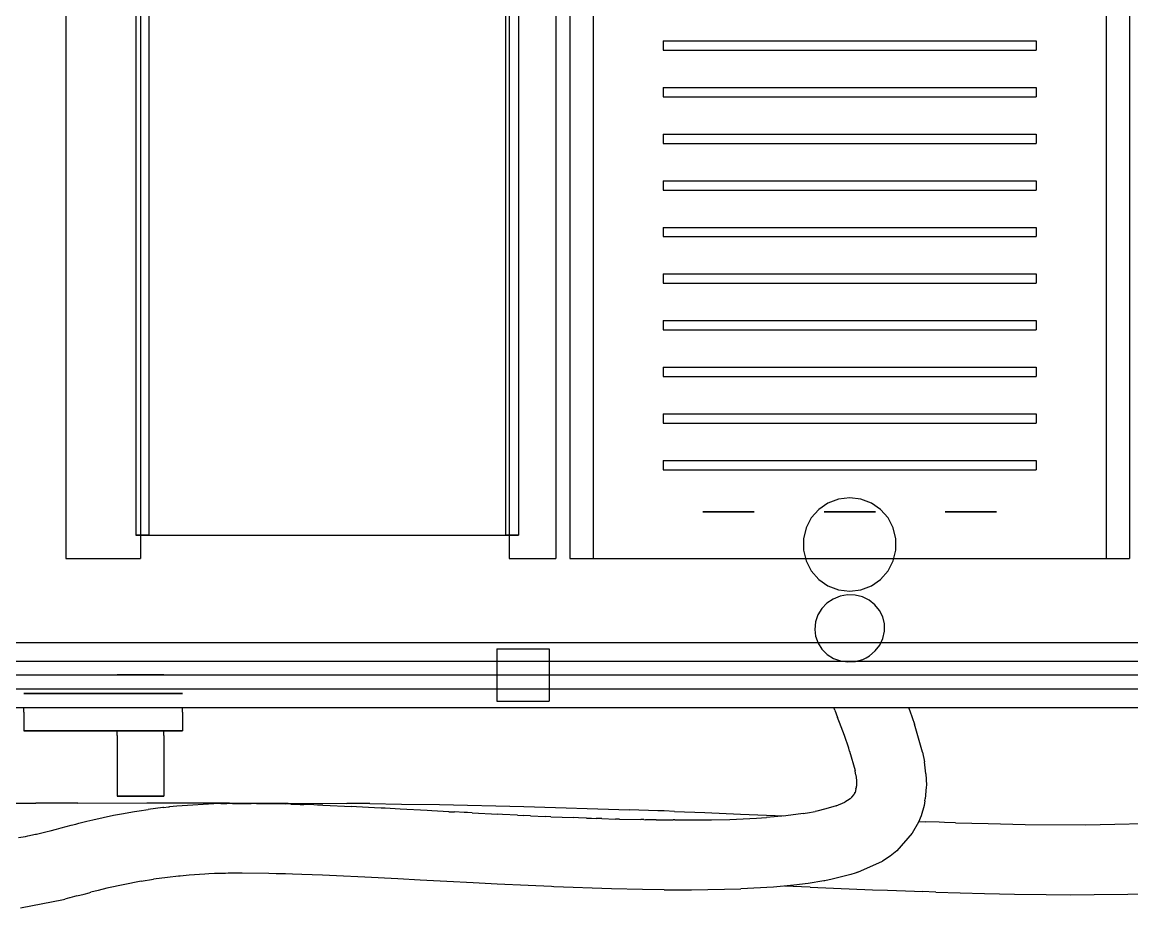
# Model space of a CAD drawing. Header units: millimetres. Extents: x -1175 to 655, y -895 to 720.
# Drawn here: x -206.01 to -179.85, y -448.39 to -427.5 of the extents above; entities that cross this region are included whole.
import ezdxf

# ---------------------------------------------------------------- set-up
doc = ezdxf.new("R2010")
doc.units = ezdxf.units.MM
doc.layers.add('HIDDEN', color=8, linetype='Continuous')
doc.layers.add('VISIBLE', color=7, linetype='Continuous')

msp = doc.modelspace()

# ---------------------------------------------------------------- linework, layer by layer
at = {"layer": 'HIDDEN'}
for points in [[(-204.98, -408.248), (-204.98, -440.148)], [(-204.98, -408.248), (-204.98, -440.148)], [(-203.22, -408.248), (-203.22, -440.148)], [(-203.22, -408.248), (-203.22, -440.148)], [(-194.53, -408.248), (-194.53, -440.148)], [(-194.53, -408.248), (-194.53, -440.148)], [(-193.43, -408.248), (-193.43, -440.148)], [(-193.43, -408.248), (-193.43, -440.148)], [(-193.1, -408.248), (-193.1, -440.148)], [(-193.1, -408.248), (-193.1, -440.148)], [(-192.55, -408.248), (-192.55, -440.148)], [(-192.55, -408.248), (-192.55, -440.148)], [(-180.45, -408.248), (-180.45, -440.148)], [(-180.45, -408.248), (-180.45, -440.148)], [(-179.9, -408.248), (-179.9, -440.148)], [(-179.9, -408.248), (-179.9, -440.148)], [(-203.33, -408.798), (-203.33, -439.598)], [(-203.33, -408.798), (-203.33, -439.598)], [(-203.33, -408.798), (-203.33, -439.598)], [(-203.33, -408.798), (-203.33, -439.598)], [(-203.33, -408.798), (-203.33, -439.598)], [(-203.33, -408.798), (-203.33, -439.598)], [(-203.33, -408.798), (-203.33, -439.598)], [(-203.33, -408.798), (-203.33, -439.598)], [(-203.33, -408.798), (-203.33, -439.598)], [(-203.023, -408.798), (-203.023, -439.598)], [(-203.023, -408.798), (-203.023, -439.598)], [(-203.023, -408.798), (-203.023, -439.598)], [(-203.023, -408.798), (-203.023, -439.598)], [(-203.023, -408.798), (-203.023, -439.598)], [(-203.023, -408.798), (-203.023, -439.598)], [(-203.023, -408.798), (-203.023, -439.598)], [(-203.023, -408.798), (-203.023, -439.598)], [(-203.023, -408.798), (-203.023, -439.598)], [(-194.617, -408.798), (-194.617, -439.598)], [(-194.617, -408.798), (-194.617, -439.598)], [(-194.617, -408.798), (-194.617, -439.598)], [(-194.617, -408.798), (-194.617, -439.598)], [(-194.617, -408.798), (-194.617, -439.598)], [(-194.617, -408.798), (-194.617, -439.598)], [(-194.617, -408.798), (-194.617, -439.598)], [(-194.617, -408.798), (-194.617, -439.598)], [(-194.617, -408.798), (-194.617, -439.598)], [(-194.31, -408.798), (-194.31, -439.598)], [(-194.31, -408.798), (-194.31, -439.598)], [(-194.31, -408.798), (-194.31, -439.598)], [(-194.31, -408.798), (-194.31, -439.598)], [(-194.31, -408.798), (-194.31, -439.598)], [(-194.31, -408.798), (-194.31, -439.598)], [(-194.31, -408.798), (-194.31, -439.598)], [(-194.31, -408.798), (-194.31, -439.598)], [(-194.31, -408.798), (-194.31, -439.598)], [(-190.9, -427.938), (-182.1, -427.938)], [(-190.9, -427.938), (-182.1, -427.938)], [(-190.9, -427.938), (-190.9, -428.158)], [(-190.9, -427.938), (-190.9, -428.158)], [(-182.1, -427.938), (-182.1, -428.158)], [(-182.1, -427.938), (-182.1, -428.158)], [(-190.9, -428.158), (-182.1, -428.158)], [(-190.9, -428.158), (-182.1, -428.158)], [(-190.9, -429.038), (-182.1, -429.038)], [(-190.9, -429.038), (-182.1, -429.038)], [(-190.9, -429.038), (-190.9, -429.258)], [(-190.9, -429.038), (-190.9, -429.258)], [(-190.9, -429.258), (-182.1, -429.258)], [(-190.9, -429.258), (-182.1, -429.258)], [(-182.1, -429.038), (-182.1, -429.258)], [(-182.1, -429.038), (-182.1, -429.258)], [(-190.9, -430.138), (-182.1, -430.138)], [(-190.9, -430.138), (-182.1, -430.138)], [(-190.9, -430.138), (-190.9, -430.358)], [(-190.9, -430.138), (-190.9, -430.358)], [(-182.1, -430.138), (-182.1, -430.358)], [(-182.1, -430.138), (-182.1, -430.358)], [(-190.9, -430.358), (-182.1, -430.358)], [(-190.9, -430.358), (-182.1, -430.358)], [(-190.9, -431.238), (-182.1, -431.238)], [(-190.9, -431.238), (-182.1, -431.238)], [(-190.9, -431.238), (-190.9, -431.458)], [(-190.9, -431.238), (-190.9, -431.458)], [(-182.1, -431.238), (-182.1, -431.458)], [(-182.1, -431.238), (-182.1, -431.458)], [(-190.9, -431.458), (-182.1, -431.458)], [(-190.9, -431.458), (-182.1, -431.458)], [(-190.9, -432.338), (-182.1, -432.338)], [(-190.9, -432.338), (-182.1, -432.338)], [(-190.9, -432.338), (-190.9, -432.558)], [(-190.9, -432.338), (-190.9, -432.558)], [(-182.1, -432.338), (-182.1, -432.558)], [(-182.1, -432.338), (-182.1, -432.558)], [(-190.9, -432.558), (-182.1, -432.558)], [(-190.9, -432.558), (-182.1, -432.558)], [(-190.9, -433.438), (-182.1, -433.438)], [(-190.9, -433.438), (-182.1, -433.438)], [(-190.9, -433.438), (-190.9, -433.658)], [(-190.9, -433.438), (-190.9, -433.658)], [(-182.1, -433.438), (-182.1, -433.658)], [(-182.1, -433.438), (-182.1, -433.658)], [(-190.9, -433.658), (-182.1, -433.658)], [(-190.9, -433.658), (-182.1, -433.658)], [(-190.9, -434.538), (-182.1, -434.538)], [(-190.9, -434.538), (-182.1, -434.538)], [(-190.9, -434.538), (-190.9, -434.758)], [(-190.9, -434.538), (-190.9, -434.758)], [(-190.9, -434.758), (-182.1, -434.758)], [(-190.9, -434.758), (-182.1, -434.758)], [(-182.1, -434.538), (-182.1, -434.758)], [(-182.1, -434.538), (-182.1, -434.758)], [(-190.9, -435.638), (-182.1, -435.638)], [(-190.9, -435.638), (-182.1, -435.638)], [(-190.9, -435.638), (-190.9, -435.858)], [(-190.9, -435.638), (-190.9, -435.858)], [(-182.1, -435.638), (-182.1, -435.858)], [(-182.1, -435.638), (-182.1, -435.858)], [(-190.9, -435.858), (-182.1, -435.858)], [(-190.9, -435.858), (-182.1, -435.858)], [(-190.9, -436.738), (-182.1, -436.738)], [(-190.9, -436.738), (-182.1, -436.738)], [(-190.9, -436.738), (-190.9, -436.958)], [(-190.9, -436.738), (-190.9, -436.958)], [(-182.1, -436.738), (-182.1, -436.958)], [(-182.1, -436.738), (-182.1, -436.958)], [(-190.9, -436.958), (-182.1, -436.958)], [(-190.9, -436.958), (-182.1, -436.958)], [(-190.9, -437.838), (-182.1, -437.838)], [(-190.9, -437.838), (-182.1, -437.838)], [(-190.9, -437.838), (-190.9, -438.058)], [(-190.9, -437.838), (-190.9, -438.058)], [(-182.1, -437.838), (-182.1, -438.058)], [(-182.1, -437.838), (-182.1, -438.058)], [(-190.9, -438.058), (-182.1, -438.058)], [(-190.9, -438.058), (-182.1, -438.058)], [(-187.011, -438.844), (-187.229, -438.995)], [(-187.011, -438.844), (-187.229, -438.995)], [(-186.763, -438.75), (-187.011, -438.844)], [(-186.763, -438.75), (-187.011, -438.844)], [(-186.5, -438.718), (-186.763, -438.75)], [(-186.5, -438.718), (-186.763, -438.75)], [(-186.237, -438.75), (-186.5, -438.718)], [(-186.237, -438.75), (-186.5, -438.718)], [(-185.989, -438.844), (-186.237, -438.75)], [(-185.989, -438.844), (-186.237, -438.75)], [(-185.771, -438.995), (-185.989, -438.844)], [(-185.771, -438.995), (-185.989, -438.844)], [(-189.965, -439.048), (-189.961, -439.048)], [(-189.961, -439.048), (-189.965, -439.048)], [(-189.965, -439.048), (-189.961, -439.048)], [(-189.961, -439.048), (-189.965, -439.048)], [(-189.965, -439.048), (-189.961, -439.048)], [(-189.961, -439.048), (-189.965, -439.048)], [(-189.965, -439.048), (-189.961, -439.048)], [(-189.961, -439.048), (-189.965, -439.048)], [(-189.965, -439.048), (-189.961, -439.048)], [(-189.961, -439.048), (-189.965, -439.048)], [(-189.961, -439.048), (-189.926, -439.048)], [(-189.926, -439.048), (-189.961, -439.048)], [(-189.961, -439.048), (-189.926, -439.048)], [(-189.926, -439.048), (-189.961, -439.048)], [(-189.961, -439.048), (-189.926, -439.048)], [(-189.926, -439.048), (-189.961, -439.048)], [(-189.961, -439.048), (-189.926, -439.048)], [(-189.926, -439.048), (-189.961, -439.048)], [(-189.961, -439.048), (-189.926, -439.048)], [(-189.926, -439.048), (-189.961, -439.048)], [(-189.926, -439.048), (-189.858, -439.048)], [(-189.858, -439.048), (-189.926, -439.048)], [(-189.926, -439.048), (-189.858, -439.048)], [(-189.858, -439.048), (-189.926, -439.048)], [(-189.926, -439.048), (-189.858, -439.048)], [(-189.858, -439.048), (-189.926, -439.048)], [(-189.926, -439.048), (-189.858, -439.048)], [(-189.858, -439.048), (-189.926, -439.048)], [(-189.926, -439.048), (-189.858, -439.048)], [(-189.858, -439.048), (-189.926, -439.048)], [(-189.858, -439.048), (-189.761, -439.048)], [(-189.761, -439.048), (-189.858, -439.048)], [(-189.858, -439.048), (-189.761, -439.048)], [(-189.761, -439.048), (-189.858, -439.048)], [(-189.858, -439.048), (-189.761, -439.048)], [(-189.761, -439.048), (-189.858, -439.048)], [(-189.858, -439.048), (-189.761, -439.048)], [(-189.761, -439.048), (-189.858, -439.048)], [(-189.858, -439.048), (-189.761, -439.048)], [(-189.761, -439.048), (-189.858, -439.048)], [(-189.761, -439.048), (-189.641, -439.048)], [(-189.641, -439.048), (-189.761, -439.048)], [(-189.761, -439.048), (-189.641, -439.048)], [(-189.641, -439.048), (-189.761, -439.048)], [(-189.761, -439.048), (-189.641, -439.048)], [(-189.641, -439.048), (-189.761, -439.048)], [(-189.761, -439.048), (-189.641, -439.048)], [(-189.641, -439.048), (-189.761, -439.048)], [(-189.761, -439.048), (-189.641, -439.048)], [(-189.641, -439.048), (-189.761, -439.048)], [(-189.641, -439.048), (-189.505, -439.048)], [(-189.505, -439.048), (-189.641, -439.048)], [(-189.641, -439.048), (-189.505, -439.048)], [(-189.505, -439.048), (-189.641, -439.048)], [(-189.641, -439.048), (-189.505, -439.048)], [(-189.505, -439.048), (-189.641, -439.048)], [(-189.641, -439.048), (-189.505, -439.048)], [(-189.505, -439.048), (-189.641, -439.048)], [(-189.641, -439.048), (-189.505, -439.048)], [(-189.505, -439.048), (-189.641, -439.048)], [(-189.505, -439.048), (-189.36, -439.048)], [(-189.36, -439.048), (-189.505, -439.048)], [(-189.505, -439.048), (-189.36, -439.048)], [(-189.36, -439.048), (-189.505, -439.048)], [(-189.505, -439.048), (-189.36, -439.048)], [(-189.36, -439.048), (-189.505, -439.048)], [(-189.505, -439.048), (-189.36, -439.048)], [(-189.36, -439.048), (-189.505, -439.048)], [(-189.505, -439.048), (-189.36, -439.048)], [(-189.36, -439.048), (-189.505, -439.048)], [(-189.215, -439.048), (-189.36, -439.048)], [(-189.36, -439.048), (-189.215, -439.048)], [(-189.215, -439.048), (-189.36, -439.048)], [(-189.36, -439.048), (-189.215, -439.048)], [(-189.215, -439.048), (-189.36, -439.048)], [(-189.36, -439.048), (-189.215, -439.048)], [(-189.215, -439.048), (-189.36, -439.048)], [(-189.36, -439.048), (-189.215, -439.048)], [(-189.215, -439.048), (-189.36, -439.048)], [(-189.36, -439.048), (-189.215, -439.048)], [(-189.079, -439.048), (-189.215, -439.048)], [(-189.215, -439.048), (-189.079, -439.048)], [(-189.079, -439.048), (-189.215, -439.048)], [(-189.215, -439.048), (-189.079, -439.048)], [(-189.079, -439.048), (-189.215, -439.048)], [(-189.215, -439.048), (-189.079, -439.048)], [(-189.079, -439.048), (-189.215, -439.048)], [(-189.215, -439.048), (-189.079, -439.048)], [(-189.079, -439.048), (-189.215, -439.048)], [(-189.215, -439.048), (-189.079, -439.048)], [(-188.959, -439.048), (-189.079, -439.048)], [(-189.079, -439.048), (-188.959, -439.048)], [(-188.959, -439.048), (-189.079, -439.048)], [(-189.079, -439.048), (-188.959, -439.048)], [(-188.959, -439.048), (-189.079, -439.048)], [(-189.079, -439.048), (-188.959, -439.048)], [(-188.959, -439.048), (-189.079, -439.048)], [(-189.079, -439.048), (-188.959, -439.048)], [(-188.959, -439.048), (-189.079, -439.048)], [(-189.079, -439.048), (-188.959, -439.048)], [(-188.862, -439.048), (-188.959, -439.048)], [(-188.959, -439.048), (-188.862, -439.048)], [(-188.862, -439.048), (-188.959, -439.048)], [(-188.959, -439.048), (-188.862, -439.048)], [(-188.862, -439.048), (-188.959, -439.048)], [(-188.959, -439.048), (-188.862, -439.048)], [(-188.862, -439.048), (-188.959, -439.048)], [(-188.959, -439.048), (-188.862, -439.048)], [(-188.862, -439.048), (-188.959, -439.048)], [(-188.959, -439.048), (-188.862, -439.048)], [(-188.794, -439.048), (-188.862, -439.048)], [(-188.862, -439.048), (-188.794, -439.048)], [(-188.794, -439.048), (-188.862, -439.048)], [(-188.862, -439.048), (-188.794, -439.048)], [(-188.794, -439.048), (-188.862, -439.048)], [(-188.862, -439.048), (-188.794, -439.048)], [(-188.794, -439.048), (-188.862, -439.048)], [(-188.862, -439.048), (-188.794, -439.048)], [(-188.794, -439.048), (-188.862, -439.048)], [(-188.862, -439.048), (-188.794, -439.048)], [(-188.759, -439.048), (-188.794, -439.048)], [(-188.794, -439.048), (-188.759, -439.048)], [(-188.759, -439.048), (-188.794, -439.048)], [(-188.794, -439.048), (-188.759, -439.048)], [(-188.759, -439.048), (-188.794, -439.048)], [(-188.794, -439.048), (-188.759, -439.048)], [(-188.759, -439.048), (-188.794, -439.048)], [(-188.794, -439.048), (-188.759, -439.048)], [(-188.759, -439.048), (-188.794, -439.048)], [(-188.794, -439.048), (-188.759, -439.048)], [(-188.755, -439.048), (-188.759, -439.048)], [(-188.759, -439.048), (-188.755, -439.048)], [(-188.755, -439.048), (-188.759, -439.048)], [(-188.759, -439.048), (-188.755, -439.048)], [(-188.755, -439.048), (-188.759, -439.048)], [(-188.759, -439.048), (-188.755, -439.048)], [(-188.755, -439.048), (-188.759, -439.048)], [(-188.759, -439.048), (-188.755, -439.048)], [(-188.755, -439.048), (-188.759, -439.048)], [(-188.759, -439.048), (-188.755, -439.048)], [(-187.405, -439.194), (-187.529, -439.428)], [(-187.405, -439.194), (-187.529, -439.428)], [(-187.229, -438.995), (-187.405, -439.194)], [(-187.229, -438.995), (-187.405, -439.194)], [(-187.105, -439.048), (-187.101, -439.048)], [(-187.101, -439.048), (-187.105, -439.048)], [(-187.105, -439.048), (-187.101, -439.048)], [(-187.101, -439.048), (-187.105, -439.048)], [(-187.105, -439.048), (-187.101, -439.048)], [(-187.101, -439.048), (-187.105, -439.048)], [(-187.105, -439.048), (-187.101, -439.048)], [(-187.101, -439.048), (-187.105, -439.048)], [(-187.105, -439.048), (-187.101, -439.048)], [(-187.101, -439.048), (-187.105, -439.048)], [(-187.101, -439.048), (-187.066, -439.048)], [(-187.066, -439.048), (-187.101, -439.048)], [(-187.101, -439.048), (-187.066, -439.048)], [(-187.066, -439.048), (-187.101, -439.048)], [(-187.101, -439.048), (-187.066, -439.048)], [(-187.066, -439.048), (-187.101, -439.048)], [(-187.101, -439.048), (-187.066, -439.048)], [(-187.066, -439.048), (-187.101, -439.048)], [(-187.101, -439.048), (-187.066, -439.048)], [(-187.066, -439.048), (-187.101, -439.048)], [(-187.066, -439.048), (-186.998, -439.048)], [(-186.998, -439.048), (-187.066, -439.048)], [(-187.066, -439.048), (-186.998, -439.048)], [(-186.998, -439.048), (-187.066, -439.048)], [(-187.066, -439.048), (-186.998, -439.048)], [(-186.998, -439.048), (-187.066, -439.048)], [(-187.066, -439.048), (-186.998, -439.048)], [(-186.998, -439.048), (-187.066, -439.048)], [(-187.066, -439.048), (-186.998, -439.048)], [(-186.998, -439.048), (-187.066, -439.048)], [(-186.998, -439.048), (-186.901, -439.048)], [(-186.901, -439.048), (-186.998, -439.048)], [(-186.998, -439.048), (-186.901, -439.048)], [(-186.901, -439.048), (-186.998, -439.048)], [(-186.998, -439.048), (-186.901, -439.048)], [(-186.901, -439.048), (-186.998, -439.048)], [(-186.998, -439.048), (-186.901, -439.048)], [(-186.901, -439.048), (-186.998, -439.048)], [(-186.998, -439.048), (-186.901, -439.048)], [(-186.901, -439.048), (-186.998, -439.048)], [(-186.901, -439.048), (-186.781, -439.048)], [(-186.781, -439.048), (-186.901, -439.048)], [(-186.901, -439.048), (-186.781, -439.048)], [(-186.781, -439.048), (-186.901, -439.048)], [(-186.901, -439.048), (-186.781, -439.048)], [(-186.781, -439.048), (-186.901, -439.048)], [(-186.901, -439.048), (-186.781, -439.048)], [(-186.781, -439.048), (-186.901, -439.048)], [(-186.901, -439.048), (-186.781, -439.048)], [(-186.781, -439.048), (-186.901, -439.048)], [(-186.781, -439.048), (-186.645, -439.048)], [(-186.645, -439.048), (-186.781, -439.048)], [(-186.781, -439.048), (-186.645, -439.048)], [(-186.645, -439.048), (-186.781, -439.048)], [(-186.781, -439.048), (-186.645, -439.048)], [(-186.645, -439.048), (-186.781, -439.048)], [(-186.781, -439.048), (-186.645, -439.048)], [(-186.645, -439.048), (-186.781, -439.048)], [(-186.781, -439.048), (-186.645, -439.048)], [(-186.645, -439.048), (-186.781, -439.048)], [(-186.645, -439.048), (-186.5, -439.048)], [(-186.5, -439.048), (-186.645, -439.048)], [(-186.645, -439.048), (-186.5, -439.048)], [(-186.5, -439.048), (-186.645, -439.048)], [(-186.645, -439.048), (-186.5, -439.048)], [(-186.5, -439.048), (-186.645, -439.048)], [(-186.645, -439.048), (-186.5, -439.048)], [(-186.5, -439.048), (-186.645, -439.048)], [(-186.645, -439.048), (-186.5, -439.048)], [(-186.5, -439.048), (-186.645, -439.048)], [(-186.355, -439.048), (-186.5, -439.048)], [(-186.5, -439.048), (-186.355, -439.048)], [(-186.355, -439.048), (-186.5, -439.048)], [(-186.5, -439.048), (-186.355, -439.048)], [(-186.355, -439.048), (-186.5, -439.048)], [(-186.5, -439.048), (-186.355, -439.048)], [(-186.355, -439.048), (-186.5, -439.048)], [(-186.5, -439.048), (-186.355, -439.048)], [(-186.355, -439.048), (-186.5, -439.048)], [(-186.5, -439.048), (-186.355, -439.048)], [(-186.219, -439.048), (-186.355, -439.048)], [(-186.355, -439.048), (-186.219, -439.048)], [(-186.219, -439.048), (-186.355, -439.048)], [(-186.355, -439.048), (-186.219, -439.048)], [(-186.219, -439.048), (-186.355, -439.048)], [(-186.355, -439.048), (-186.219, -439.048)], [(-186.219, -439.048), (-186.355, -439.048)], [(-186.355, -439.048), (-186.219, -439.048)], [(-186.219, -439.048), (-186.355, -439.048)], [(-186.355, -439.048), (-186.219, -439.048)], [(-186.099, -439.048), (-186.219, -439.048)], [(-186.219, -439.048), (-186.099, -439.048)], [(-186.099, -439.048), (-186.219, -439.048)], [(-186.219, -439.048), (-186.099, -439.048)], [(-186.099, -439.048), (-186.219, -439.048)], [(-186.219, -439.048), (-186.099, -439.048)], [(-186.099, -439.048), (-186.219, -439.048)], [(-186.219, -439.048), (-186.099, -439.048)], [(-186.099, -439.048), (-186.219, -439.048)], [(-186.219, -439.048), (-186.099, -439.048)], [(-186.002, -439.048), (-186.099, -439.048)], [(-186.099, -439.048), (-186.002, -439.048)], [(-186.002, -439.048), (-186.099, -439.048)], [(-186.099, -439.048), (-186.002, -439.048)], [(-186.002, -439.048), (-186.099, -439.048)], [(-186.099, -439.048), (-186.002, -439.048)], [(-186.002, -439.048), (-186.099, -439.048)], [(-186.099, -439.048), (-186.002, -439.048)], [(-186.002, -439.048), (-186.099, -439.048)], [(-186.099, -439.048), (-186.002, -439.048)], [(-185.934, -439.048), (-186.002, -439.048)], [(-186.002, -439.048), (-185.934, -439.048)], [(-185.934, -439.048), (-186.002, -439.048)], [(-186.002, -439.048), (-185.934, -439.048)], [(-185.934, -439.048), (-186.002, -439.048)], [(-186.002, -439.048), (-185.934, -439.048)], [(-185.934, -439.048), (-186.002, -439.048)], [(-186.002, -439.048), (-185.934, -439.048)], [(-185.934, -439.048), (-186.002, -439.048)], [(-186.002, -439.048), (-185.934, -439.048)], [(-185.899, -439.048), (-185.934, -439.048)], [(-185.934, -439.048), (-185.899, -439.048)], [(-185.899, -439.048), (-185.934, -439.048)], [(-185.934, -439.048), (-185.899, -439.048)], [(-185.899, -439.048), (-185.934, -439.048)], [(-185.934, -439.048), (-185.899, -439.048)], [(-185.899, -439.048), (-185.934, -439.048)], [(-185.934, -439.048), (-185.899, -439.048)], [(-185.899, -439.048), (-185.934, -439.048)], [(-185.934, -439.048), (-185.899, -439.048)], [(-185.895, -439.048), (-185.899, -439.048)], [(-185.899, -439.048), (-185.895, -439.048)], [(-185.895, -439.048), (-185.899, -439.048)], [(-185.899, -439.048), (-185.895, -439.048)], [(-185.895, -439.048), (-185.899, -439.048)], [(-185.899, -439.048), (-185.895, -439.048)], [(-185.895, -439.048), (-185.899, -439.048)], [(-185.899, -439.048), (-185.895, -439.048)], [(-185.895, -439.048), (-185.899, -439.048)], [(-185.899, -439.048), (-185.895, -439.048)], [(-185.595, -439.194), (-185.771, -438.995)], [(-185.595, -439.194), (-185.771, -438.995)], [(-185.471, -439.428), (-185.595, -439.194)], [(-185.471, -439.428), (-185.595, -439.194)], [(-184.245, -439.048), (-184.241, -439.048)], [(-184.241, -439.048), (-184.245, -439.048)], [(-184.245, -439.048), (-184.241, -439.048)], [(-184.241, -439.048), (-184.245, -439.048)], [(-184.245, -439.048), (-184.241, -439.048)], [(-184.241, -439.048), (-184.245, -439.048)], [(-184.245, -439.048), (-184.241, -439.048)], [(-184.241, -439.048), (-184.245, -439.048)], [(-184.245, -439.048), (-184.241, -439.048)], [(-184.241, -439.048), (-184.245, -439.048)], [(-184.241, -439.048), (-184.206, -439.048)], [(-184.206, -439.048), (-184.241, -439.048)], [(-184.241, -439.048), (-184.206, -439.048)], [(-184.206, -439.048), (-184.241, -439.048)], [(-184.241, -439.048), (-184.206, -439.048)], [(-184.206, -439.048), (-184.241, -439.048)], [(-184.241, -439.048), (-184.206, -439.048)], [(-184.206, -439.048), (-184.241, -439.048)], [(-184.241, -439.048), (-184.206, -439.048)], [(-184.206, -439.048), (-184.241, -439.048)], [(-184.206, -439.048), (-184.138, -439.048)], [(-184.138, -439.048), (-184.206, -439.048)], [(-184.206, -439.048), (-184.138, -439.048)], [(-184.138, -439.048), (-184.206, -439.048)], [(-184.206, -439.048), (-184.138, -439.048)], [(-184.138, -439.048), (-184.206, -439.048)], [(-184.206, -439.048), (-184.138, -439.048)], [(-184.138, -439.048), (-184.206, -439.048)], [(-184.206, -439.048), (-184.138, -439.048)], [(-184.138, -439.048), (-184.206, -439.048)], [(-184.138, -439.048), (-184.041, -439.048)], [(-184.041, -439.048), (-184.138, -439.048)], [(-184.138, -439.048), (-184.041, -439.048)], [(-184.041, -439.048), (-184.138, -439.048)], [(-184.138, -439.048), (-184.041, -439.048)], [(-184.041, -439.048), (-184.138, -439.048)], [(-184.138, -439.048), (-184.041, -439.048)], [(-184.041, -439.048), (-184.138, -439.048)], [(-184.138, -439.048), (-184.041, -439.048)], [(-184.041, -439.048), (-184.138, -439.048)], [(-184.041, -439.048), (-183.921, -439.048)], [(-183.921, -439.048), (-184.041, -439.048)], [(-184.041, -439.048), (-183.921, -439.048)], [(-183.921, -439.048), (-184.041, -439.048)], [(-184.041, -439.048), (-183.921, -439.048)], [(-183.921, -439.048), (-184.041, -439.048)], [(-184.041, -439.048), (-183.921, -439.048)], [(-183.921, -439.048), (-184.041, -439.048)], [(-184.041, -439.048), (-183.921, -439.048)], [(-183.921, -439.048), (-184.041, -439.048)], [(-183.921, -439.048), (-183.785, -439.048)], [(-183.785, -439.048), (-183.921, -439.048)], [(-183.921, -439.048), (-183.785, -439.048)], [(-183.785, -439.048), (-183.921, -439.048)], [(-183.921, -439.048), (-183.785, -439.048)], [(-183.785, -439.048), (-183.921, -439.048)], [(-183.921, -439.048), (-183.785, -439.048)], [(-183.785, -439.048), (-183.921, -439.048)], [(-183.921, -439.048), (-183.785, -439.048)], [(-183.785, -439.048), (-183.921, -439.048)], [(-183.785, -439.048), (-183.64, -439.048)], [(-183.64, -439.048), (-183.785, -439.048)], [(-183.785, -439.048), (-183.64, -439.048)], [(-183.64, -439.048), (-183.785, -439.048)], [(-183.785, -439.048), (-183.64, -439.048)], [(-183.64, -439.048), (-183.785, -439.048)], [(-183.785, -439.048), (-183.64, -439.048)], [(-183.64, -439.048), (-183.785, -439.048)], [(-183.785, -439.048), (-183.64, -439.048)], [(-183.64, -439.048), (-183.785, -439.048)], [(-183.495, -439.048), (-183.64, -439.048)], [(-183.64, -439.048), (-183.495, -439.048)], [(-183.495, -439.048), (-183.64, -439.048)], [(-183.64, -439.048), (-183.495, -439.048)], [(-183.495, -439.048), (-183.64, -439.048)], [(-183.64, -439.048), (-183.495, -439.048)], [(-183.495, -439.048), (-183.64, -439.048)], [(-183.64, -439.048), (-183.495, -439.048)], [(-183.495, -439.048), (-183.64, -439.048)], [(-183.64, -439.048), (-183.495, -439.048)], [(-183.359, -439.048), (-183.495, -439.048)], [(-183.495, -439.048), (-183.359, -439.048)], [(-183.359, -439.048), (-183.495, -439.048)], [(-183.495, -439.048), (-183.359, -439.048)], [(-183.359, -439.048), (-183.495, -439.048)], [(-183.495, -439.048), (-183.359, -439.048)], [(-183.359, -439.048), (-183.495, -439.048)], [(-183.495, -439.048), (-183.359, -439.048)], [(-183.359, -439.048), (-183.495, -439.048)], [(-183.495, -439.048), (-183.359, -439.048)], [(-183.239, -439.048), (-183.359, -439.048)], [(-183.359, -439.048), (-183.239, -439.048)], [(-183.239, -439.048), (-183.359, -439.048)], [(-183.359, -439.048), (-183.239, -439.048)], [(-183.239, -439.048), (-183.359, -439.048)], [(-183.359, -439.048), (-183.239, -439.048)], [(-183.239, -439.048), (-183.359, -439.048)], [(-183.359, -439.048), (-183.239, -439.048)], [(-183.239, -439.048), (-183.359, -439.048)], [(-183.359, -439.048), (-183.239, -439.048)], [(-183.142, -439.048), (-183.239, -439.048)], [(-183.239, -439.048), (-183.142, -439.048)], [(-183.142, -439.048), (-183.239, -439.048)], [(-183.239, -439.048), (-183.142, -439.048)], [(-183.142, -439.048), (-183.239, -439.048)], [(-183.239, -439.048), (-183.142, -439.048)], [(-183.142, -439.048), (-183.239, -439.048)], [(-183.239, -439.048), (-183.142, -439.048)], [(-183.142, -439.048), (-183.239, -439.048)], [(-183.239, -439.048), (-183.142, -439.048)], [(-183.074, -439.048), (-183.142, -439.048)], [(-183.142, -439.048), (-183.074, -439.048)], [(-183.074, -439.048), (-183.142, -439.048)], [(-183.142, -439.048), (-183.074, -439.048)], [(-183.074, -439.048), (-183.142, -439.048)], [(-183.142, -439.048), (-183.074, -439.048)], [(-183.074, -439.048), (-183.142, -439.048)], [(-183.142, -439.048), (-183.074, -439.048)], [(-183.074, -439.048), (-183.142, -439.048)], [(-183.142, -439.048), (-183.074, -439.048)], [(-183.039, -439.048), (-183.074, -439.048)], [(-183.074, -439.048), (-183.039, -439.048)], [(-183.039, -439.048), (-183.074, -439.048)], [(-183.074, -439.048), (-183.039, -439.048)], [(-183.039, -439.048), (-183.074, -439.048)], [(-183.074, -439.048), (-183.039, -439.048)], [(-183.039, -439.048), (-183.074, -439.048)], [(-183.074, -439.048), (-183.039, -439.048)], [(-183.039, -439.048), (-183.074, -439.048)], [(-183.074, -439.048), (-183.039, -439.048)], [(-183.035, -439.048), (-183.039, -439.048)], [(-183.039, -439.048), (-183.035, -439.048)], [(-183.035, -439.048), (-183.039, -439.048)], [(-183.039, -439.048), (-183.035, -439.048)], [(-183.035, -439.048), (-183.039, -439.048)], [(-183.039, -439.048), (-183.035, -439.048)], [(-183.035, -439.048), (-183.039, -439.048)], [(-183.039, -439.048), (-183.035, -439.048)], [(-183.035, -439.048), (-183.039, -439.048)], [(-183.039, -439.048), (-183.035, -439.048)], [(-187.529, -439.428), (-187.592, -439.686)], [(-187.529, -439.428), (-187.592, -439.686)], [(-185.408, -439.686), (-185.471, -439.428)], [(-185.408, -439.686), (-185.471, -439.428)], [(-203.33, -439.598), (-194.617, -439.598)], [(-203.33, -439.598), (-203.023, -439.598)], [(-203.33, -439.598), (-194.617, -439.598)], [(-203.023, -439.598), (-203.33, -439.598)], [(-203.33, -439.598), (-194.617, -439.598)], [(-203.33, -439.598), (-203.023, -439.598)], [(-203.33, -439.598), (-194.617, -439.598)], [(-203.023, -439.598), (-203.33, -439.598)], [(-203.33, -439.598), (-194.617, -439.598)], [(-203.33, -439.598), (-203.023, -439.598)], [(-203.33, -439.598), (-194.617, -439.598)], [(-203.023, -439.598), (-203.33, -439.598)], [(-203.33, -439.598), (-194.617, -439.598)], [(-203.33, -439.598), (-203.023, -439.598)], [(-203.33, -439.598), (-194.617, -439.598)], [(-203.023, -439.598), (-203.33, -439.598)], [(-203.33, -439.598), (-194.617, -439.598)], [(-203.33, -439.598), (-203.023, -439.598)], [(-203.023, -439.598), (-194.31, -439.598)], [(-203.023, -439.598), (-194.31, -439.598)], [(-203.023, -439.598), (-194.31, -439.598)], [(-203.023, -439.598), (-194.31, -439.598)], [(-203.023, -439.598), (-194.31, -439.598)], [(-203.023, -439.598), (-194.31, -439.598)], [(-203.023, -439.598), (-194.31, -439.598)], [(-203.023, -439.598), (-194.31, -439.598)], [(-203.023, -439.598), (-194.31, -439.598)], [(-194.617, -439.598), (-194.31, -439.598)], [(-194.31, -439.598), (-194.617, -439.598)], [(-194.617, -439.598), (-194.31, -439.598)], [(-194.31, -439.598), (-194.617, -439.598)], [(-194.617, -439.598), (-194.31, -439.598)], [(-194.31, -439.598), (-194.617, -439.598)], [(-194.617, -439.598), (-194.31, -439.598)], [(-194.31, -439.598), (-194.617, -439.598)], [(-194.617, -439.598), (-194.31, -439.598)], [(-187.592, -439.686), (-187.592, -439.951)], [(-187.592, -439.686), (-187.592, -439.951)], [(-185.408, -439.951), (-185.408, -439.686)], [(-185.408, -439.951), (-185.408, -439.686)], [(-187.592, -439.951), (-187.529, -440.208)], [(-187.592, -439.951), (-187.529, -440.208)], [(-185.471, -440.208), (-185.408, -439.951)], [(-185.471, -440.208), (-185.408, -439.951)], [(-204.98, -440.148), (-203.22, -440.148)], [(-204.98, -440.148), (-203.22, -440.148)], [(-194.53, -440.148), (-193.43, -440.148)], [(-194.53, -440.148), (-193.43, -440.148)], [(-193.1, -440.148), (-179.9, -440.148)], [(-193.1, -440.148), (-179.9, -440.148)], [(-192.55, -440.148), (-180.45, -440.148)], [(-192.55, -440.148), (-180.45, -440.148)], [(-187.529, -440.208), (-187.405, -440.443)], [(-187.529, -440.208), (-187.405, -440.443)], [(-185.595, -440.443), (-185.471, -440.208)], [(-185.595, -440.443), (-185.471, -440.208)], [(-187.405, -440.443), (-187.229, -440.642)], [(-187.405, -440.443), (-187.229, -440.642)], [(-185.771, -440.642), (-185.595, -440.443)], [(-185.771, -440.642), (-185.595, -440.443)], [(-187.229, -440.642), (-187.011, -440.792)], [(-187.229, -440.642), (-187.011, -440.792)], [(-185.989, -440.792), (-185.771, -440.642)], [(-185.989, -440.792), (-185.771, -440.642)], [(-187.011, -440.792), (-186.763, -440.886)], [(-187.011, -440.792), (-186.763, -440.886)], [(-186.725, -441.039), (-186.89, -441.106)], [(-186.763, -440.886), (-186.5, -440.918)], [(-186.763, -440.886), (-186.5, -440.918)], [(-186.55, -441.008), (-186.725, -441.039)], [(-186.372, -441.013), (-186.55, -441.008)], [(-186.5, -440.918), (-186.237, -440.886)], [(-186.5, -440.918), (-186.237, -440.886)], [(-186.2, -441.055), (-186.372, -441.013)], [(-186.237, -440.886), (-185.989, -440.792)], [(-186.237, -440.886), (-185.989, -440.792)], [(-187.036, -441.206), (-187.158, -441.333)], [(-186.89, -441.106), (-187.036, -441.206)], [(-186.043, -441.131), (-186.2, -441.055)], [(-185.906, -441.239), (-186.043, -441.131)], [(-185.797, -441.373), (-185.906, -441.239)], [(-187.249, -441.481), (-187.305, -441.645)], [(-187.158, -441.333), (-187.249, -441.481)], [(-185.721, -441.527), (-185.797, -441.373)], [(-185.682, -441.694), (-185.721, -441.527)], [(-187.305, -441.645), (-187.323, -441.824)], [(-187.323, -441.824), (-187.304, -441.985)], [(-185.676, -441.783), (-185.682, -441.694)], [(-185.681, -441.866), (-185.676, -441.783)], [(-187.304, -441.985), (-187.246, -442.146)], [(-185.792, -442.191), (-185.718, -442.034)], [(-185.718, -442.034), (-185.681, -441.866)], [(-317.4, -442.128), (-97.4, -442.128)], [(-317.4, -442.128), (-97.4, -442.128)], [(-317.4, -442.128), (-97.4, -442.128)], [(-194.816, -442.282), (-193.584, -442.282)], [(-194.816, -442.282), (-193.584, -442.282)], [(-194.816, -442.282), (-194.816, -443.514)], [(-194.816, -442.282), (-194.816, -443.514)], [(-193.584, -442.282), (-193.584, -443.514)], [(-193.584, -442.282), (-193.584, -443.514)], [(-187.246, -442.146), (-187.154, -442.291)], [(-187.154, -442.291), (-187.031, -442.413)], [(-186.031, -442.442), (-185.898, -442.329)], [(-185.898, -442.329), (-185.792, -442.191)], [(-317.4, -442.568), (-97.4, -442.568)], [(-317.4, -442.568), (-97.4, -442.568)], [(-187.031, -442.413), (-186.883, -442.507)], [(-186.883, -442.507), (-186.717, -442.567)], [(-186.717, -442.567), (-186.541, -442.591)], [(-186.541, -442.591), (-186.363, -442.578)], [(-186.363, -442.578), (-186.193, -442.529)], [(-186.193, -442.529), (-186.109, -442.49)], [(-186.109, -442.49), (-186.031, -442.442)], [(-317.4, -442.898), (-97.4, -442.898)], [(-317.4, -442.898), (-97.4, -442.898)], [(-317.4, -442.898), (-97.4, -442.898)], [(-317.4, -442.898), (-97.4, -442.898)], [(-317.4, -442.898), (-97.4, -442.898)], [(-317.4, -442.898), (-97.4, -442.898)], [(-203.77, -442.898), (-203.766, -442.898)], [(-203.766, -442.898), (-203.77, -442.898)], [(-203.766, -442.898), (-203.734, -442.898)], [(-203.734, -442.898), (-203.766, -442.898)], [(-203.734, -442.898), (-203.673, -442.898)], [(-203.673, -442.898), (-203.734, -442.898)], [(-203.673, -442.898), (-203.585, -442.898)], [(-203.585, -442.898), (-203.673, -442.898)], [(-203.585, -442.898), (-203.476, -442.898)], [(-203.476, -442.898), (-203.585, -442.898)], [(-203.476, -442.898), (-203.352, -442.898)], [(-203.352, -442.898), (-203.476, -442.898)], [(-203.352, -442.898), (-203.22, -442.898)], [(-203.22, -442.898), (-203.352, -442.898)], [(-203.088, -442.898), (-203.22, -442.898)], [(-203.22, -442.898), (-203.088, -442.898)], [(-202.964, -442.898), (-203.088, -442.898)], [(-203.088, -442.898), (-202.964, -442.898)], [(-202.855, -442.898), (-202.964, -442.898)], [(-202.964, -442.898), (-202.855, -442.898)], [(-202.767, -442.898), (-202.855, -442.898)], [(-202.855, -442.898), (-202.767, -442.898)], [(-202.706, -442.898), (-202.767, -442.898)], [(-202.767, -442.898), (-202.706, -442.898)], [(-202.674, -442.898), (-202.706, -442.898)], [(-202.706, -442.898), (-202.674, -442.898)], [(-202.67, -442.898), (-202.674, -442.898)], [(-202.674, -442.898), (-202.67, -442.898)], [(-317.4, -443.228), (-97.4, -443.228)], [(-317.4, -443.228), (-97.4, -443.228)], [(-205.97, -443.338), (-205.956, -443.338)], [(-205.956, -443.338), (-205.97, -443.338)], [(-205.956, -443.338), (-205.848, -443.338)], [(-205.848, -443.338), (-205.956, -443.338)], [(-205.848, -443.338), (-205.639, -443.338)], [(-205.639, -443.338), (-205.848, -443.338)], [(-205.639, -443.338), (-205.34, -443.338)], [(-205.34, -443.338), (-205.639, -443.338)], [(-205.34, -443.338), (-204.969, -443.338)], [(-204.969, -443.338), (-205.34, -443.338)], [(-204.969, -443.338), (-204.548, -443.338)], [(-204.548, -443.338), (-204.969, -443.338)], [(-204.548, -443.338), (-204.1, -443.338)], [(-204.1, -443.338), (-204.548, -443.338)], [(-203.652, -443.338), (-204.1, -443.338)], [(-204.1, -443.338), (-203.652, -443.338)], [(-203.231, -443.338), (-203.652, -443.338)], [(-203.652, -443.338), (-203.231, -443.338)], [(-202.86, -443.338), (-203.231, -443.338)], [(-203.231, -443.338), (-202.86, -443.338)], [(-202.561, -443.338), (-202.86, -443.338)], [(-202.86, -443.338), (-202.561, -443.338)], [(-202.352, -443.338), (-202.561, -443.338)], [(-202.561, -443.338), (-202.352, -443.338)], [(-202.244, -443.338), (-202.352, -443.338)], [(-202.352, -443.338), (-202.244, -443.338)], [(-202.23, -443.338), (-202.244, -443.338)], [(-202.244, -443.338), (-202.23, -443.338)], [(-194.816, -443.514), (-193.584, -443.514)], [(-194.816, -443.514), (-193.584, -443.514)], [(-317.4, -443.668), (-97.4, -443.668)], [(-317.4, -443.668), (-97.4, -443.668)], [(-317.4, -443.668), (-97.4, -443.668)], [(-205.97, -444.218), (-205.956, -444.218)], [(-205.956, -444.218), (-205.848, -444.218)], [(-205.848, -444.218), (-205.639, -444.218)], [(-205.639, -444.218), (-205.34, -444.218)], [(-205.34, -444.218), (-204.969, -444.218)], [(-204.969, -444.218), (-204.548, -444.218)], [(-204.548, -444.218), (-204.1, -444.218)], [(-204.1, -444.218), (-203.652, -444.218)], [(-203.652, -444.218), (-203.231, -444.218)], [(-203.231, -444.218), (-202.86, -444.218)], [(-202.86, -444.218), (-202.561, -444.218)], [(-202.561, -444.218), (-202.352, -444.218)], [(-202.352, -444.218), (-202.244, -444.218)], [(-202.244, -444.218), (-202.23, -444.218)], [(-203.77, -445.758), (-203.766, -445.758)], [(-203.766, -445.758), (-203.734, -445.758)], [(-203.734, -445.758), (-203.673, -445.758)], [(-203.673, -445.758), (-203.585, -445.758)], [(-203.585, -445.758), (-203.476, -445.758)], [(-203.476, -445.758), (-203.352, -445.758)], [(-203.352, -445.758), (-203.22, -445.758)], [(-203.22, -445.758), (-203.088, -445.758)], [(-203.088, -445.758), (-202.964, -445.758)], [(-202.964, -445.758), (-202.855, -445.758)], [(-202.855, -445.758), (-202.767, -445.758)], [(-202.767, -445.758), (-202.706, -445.758)], [(-202.706, -445.758), (-202.674, -445.758)], [(-202.674, -445.758), (-202.67, -445.758)]]:
    msp.add_lwpolyline(points, dxfattribs=at)
at = {"layer": 'VISIBLE'}
for points in [[(-317.4, -442.128), (-97.4, -442.128)], [(-317.4, -443.668), (-97.4, -443.668)], [(-205.97, -443.778), (-205.97, -443.668)], [(-205.97, -443.778), (-205.97, -444.218)], [(-202.23, -443.778), (-202.23, -443.668)], [(-202.23, -443.778), (-202.23, -444.218)], [(-186.851, -443.727), (-186.873, -443.668)], [(-186.851, -443.727), (-186.784, -443.901)], [(-186.74, -444.017), (-186.784, -443.901)], [(-185.112, -443.668), (-185.085, -443.74)], [(-185.085, -443.74), (-184.97, -444.061)], [(-186.622, -444.329), (-186.74, -444.017)], [(-184.781, -444.717), (-184.97, -444.061)], [(-205.956, -444.218), (-205.97, -444.218)], [(-205.848, -444.218), (-205.956, -444.218)], [(-205.639, -444.218), (-205.848, -444.218)], [(-205.34, -444.218), (-205.639, -444.218)], [(-204.969, -444.218), (-205.34, -444.218)], [(-204.548, -444.218), (-204.969, -444.218)], [(-204.1, -444.218), (-204.548, -444.218)], [(-203.652, -444.218), (-204.1, -444.218)], [(-203.77, -444.328), (-203.77, -444.218)], [(-203.77, -444.328), (-203.77, -445.758)], [(-203.231, -444.218), (-203.652, -444.218)], [(-202.86, -444.218), (-203.231, -444.218)], [(-202.561, -444.218), (-202.86, -444.218)], [(-202.67, -444.328), (-202.67, -444.218)], [(-202.67, -444.328), (-202.67, -445.758)], [(-202.352, -444.218), (-202.561, -444.218)], [(-202.244, -444.218), (-202.352, -444.218)], [(-202.23, -444.218), (-202.244, -444.218)], [(-186.517, -444.625), (-186.622, -444.329)], [(-186.504, -444.694), (-186.517, -444.625)], [(-186.504, -444.694), (-186.373, -445.149)], [(-184.781, -444.717), (-184.736, -444.95)], [(-184.701, -445.229), (-184.736, -444.95)], [(-186.36, -445.219), (-186.373, -445.149)], [(-186.355, -445.254), (-186.36, -445.219)], [(-186.355, -445.254), (-186.341, -445.389)], [(-186.341, -445.389), (-186.339, -445.459)], [(-186.339, -445.459), (-186.341, -445.51)], [(-184.701, -445.229), (-184.692, -445.498)], [(-186.451, -445.782), (-186.397, -445.716)], [(-186.383, -445.692), (-186.397, -445.716)], [(-186.383, -445.692), (-186.372, -445.667)], [(-186.354, -445.587), (-186.372, -445.667)], [(-186.354, -445.587), (-186.348, -445.56)], [(-186.343, -445.533), (-186.348, -445.56)], [(-186.341, -445.51), (-186.343, -445.533)], [(-184.693, -445.544), (-184.718, -445.82)], [(-184.692, -445.498), (-184.693, -445.544)], [(-206.268, -445.924), (-205.689, -445.922)], [(-205.186, -445.921), (-205.689, -445.922)], [(-204.699, -445.92), (-205.186, -445.921)], [(-204.699, -445.92), (-203.067, -445.916)], [(-203.766, -445.758), (-203.77, -445.758)], [(-203.734, -445.758), (-203.766, -445.758)], [(-203.673, -445.758), (-203.734, -445.758)], [(-203.585, -445.758), (-203.673, -445.758)], [(-203.476, -445.758), (-203.585, -445.758)], [(-203.352, -445.758), (-203.476, -445.758)], [(-203.22, -445.758), (-203.352, -445.758)], [(-203.088, -445.758), (-203.22, -445.758)], [(-202.964, -445.758), (-203.088, -445.758)], [(-203.067, -445.916), (-201.12, -445.914)], [(-202.855, -445.758), (-202.964, -445.758)], [(-202.767, -445.758), (-202.855, -445.758)], [(-202.706, -445.758), (-202.767, -445.758)], [(-202.674, -445.758), (-202.706, -445.758)], [(-202.67, -445.758), (-202.674, -445.758)], [(-202.561, -446.011), (-202.544, -446.01)], [(-202.544, -446.01), (-202.532, -446.008)], [(-202.445, -446), (-202.532, -446.008)], [(-202.363, -445.992), (-202.445, -446)], [(-201.362, -445.932), (-202.363, -445.992)], [(-201.322, -445.931), (-201.362, -445.932)], [(-201.322, -445.931), (-201.184, -445.928)], [(-201.05, -445.927), (-201.184, -445.928)], [(-201.12, -445.914), (-198.354, -445.927)], [(-201.05, -445.927), (-200.609, -445.927)], [(-200.484, -445.928), (-200.609, -445.927)], [(-200.484, -445.928), (-199.812, -445.941)], [(-199.678, -445.945), (-199.812, -445.941)], [(-199.678, -445.945), (-199.454, -445.952)], [(-199.454, -445.952), (-199.372, -445.955)], [(-199.129, -445.963), (-199.372, -445.955)], [(-199.043, -445.967), (-199.129, -445.963)], [(-198.92, -445.972), (-199.043, -445.967)], [(-198.92, -445.972), (-198.237, -446.003)], [(-198.168, -445.929), (-198.354, -445.927)], [(-198.124, -446.008), (-198.237, -446.003)], [(-197.814, -445.932), (-198.168, -445.929)], [(-197.699, -446.03), (-198.124, -446.008)], [(-197.814, -445.932), (-197.062, -445.942)], [(-197.062, -445.942), (-196.172, -445.956)], [(-196.172, -445.956), (-194.181, -445.999)], [(-194.181, -445.999), (-191.69, -446.075)], [(-186.821, -445.985), (-187.065, -446.059)], [(-186.821, -445.985), (-186.618, -445.899)], [(-186.492, -445.818), (-186.618, -445.899)], [(-186.451, -445.782), (-186.492, -445.818)], [(-184.747, -445.973), (-184.818, -446.218)], [(-184.725, -445.864), (-184.747, -445.973)], [(-184.725, -445.864), (-184.718, -445.82)], [(-204.339, -446.314), (-203.856, -446.208)], [(-203.856, -446.208), (-203.67, -446.172)], [(-203.67, -446.172), (-203.358, -446.118)], [(-203.358, -446.118), (-203.253, -446.101)], [(-203.253, -446.101), (-203.036, -446.069)], [(-202.696, -446.026), (-203.036, -446.069)], [(-202.674, -446.024), (-202.696, -446.026)], [(-202.674, -446.024), (-202.561, -446.011)], [(-197.544, -446.038), (-197.699, -446.03)], [(-197.453, -446.043), (-197.544, -446.038)], [(-197.217, -446.055), (-197.453, -446.043)], [(-197.099, -446.061), (-197.217, -446.055)], [(-196.459, -446.095), (-197.099, -446.061)], [(-196.35, -446.101), (-196.459, -446.095)], [(-195.95, -446.122), (-196.35, -446.101)], [(-195.95, -446.122), (-195.817, -446.129)], [(-195.585, -446.141), (-195.817, -446.129)], [(-195.507, -446.145), (-195.585, -446.141)], [(-195.399, -446.151), (-195.507, -446.145)], [(-195.399, -446.151), (-194.797, -446.182)], [(-194.687, -446.187), (-194.797, -446.182)], [(-194.33, -446.204), (-194.687, -446.187)], [(-194.33, -446.204), (-194.183, -446.211)], [(-194.024, -446.219), (-194.183, -446.211)], [(-194.024, -446.219), (-193.667, -446.235)], [(-193.544, -446.24), (-193.667, -446.235)], [(-193.544, -446.24), (-193.011, -446.262)], [(-192.892, -446.266), (-193.011, -446.262)], [(-192.708, -446.273), (-192.892, -446.266)], [(-192.708, -446.273), (-192.628, -446.276)], [(-191.02, -446.099), (-191.69, -446.075)], [(-190.872, -446.105), (-191.02, -446.099)], [(-190.629, -446.115), (-190.872, -446.105)], [(-190.629, -446.115), (-189.913, -446.144)], [(-189.913, -446.144), (-189.076, -446.18)], [(-189.076, -446.18), (-188.052, -446.224)], [(-188.694, -446.274), (-188.464, -446.259)], [(-188.1, -446.229), (-188.464, -446.259)], [(-188.007, -446.219), (-188.1, -446.229)], [(-187.6, -446.167), (-188.007, -446.219)], [(-187.6, -446.167), (-187.448, -446.142)], [(-187.448, -446.142), (-187.361, -446.126)], [(-187.361, -446.126), (-187.314, -446.117)], [(-187.273, -446.108), (-187.314, -446.117)], [(-187.065, -446.059), (-187.273, -446.108)], [(-184.818, -446.218), (-184.879, -446.368)], [(-205.349, -446.572), (-205.201, -446.533)], [(-205.201, -446.533), (-205.089, -446.504)], [(-205.089, -446.504), (-204.854, -446.442)], [(-204.854, -446.442), (-204.742, -446.413)], [(-204.742, -446.413), (-204.671, -446.395)], [(-204.671, -446.395), (-204.484, -446.349)], [(-204.484, -446.349), (-204.339, -446.314)], [(-192.628, -446.276), (-192.583, -446.277)], [(-192.583, -446.277), (-192.479, -446.281)], [(-192.342, -446.285), (-192.479, -446.281)], [(-192.342, -446.285), (-192.017, -446.295)], [(-191.929, -446.297), (-192.017, -446.295)], [(-191.929, -446.297), (-191.421, -446.309)], [(-191.354, -446.31), (-191.421, -446.309)], [(-191.354, -446.31), (-191.313, -446.311)], [(-191.147, -446.313), (-191.313, -446.311)], [(-191.063, -446.314), (-191.147, -446.313)], [(-191.063, -446.314), (-190.663, -446.318)], [(-190.618, -446.318), (-190.663, -446.318)], [(-190.618, -446.318), (-189.991, -446.317)], [(-189.991, -446.317), (-189.76, -446.313)], [(-189.76, -446.313), (-189.328, -446.303)], [(-189.328, -446.303), (-188.694, -446.274)], [(-184.879, -446.368), (-185.024, -446.63)], [(-184.873, -446.353), (-184.705, -446.36)], [(-184.387, -446.37), (-184.705, -446.36)], [(-184.262, -446.374), (-184.387, -446.37)], [(-184.005, -446.382), (-184.262, -446.374)], [(-184.005, -446.382), (-183.236, -446.403)], [(-183.236, -446.403), (-182.365, -446.421)], [(-182.365, -446.421), (-180.939, -446.43)], [(-180.939, -446.43), (-178.875, -446.386)], [(-206.093, -446.734), (-205.929, -446.706)], [(-205.929, -446.706), (-205.873, -446.695)], [(-205.873, -446.695), (-205.694, -446.656)], [(-205.694, -446.656), (-205.674, -446.651)], [(-205.674, -446.651), (-205.417, -446.589)], [(-205.417, -446.589), (-205.349, -446.572)], [(-185.024, -446.63), (-185.39, -447.047)], [(-185.39, -447.047), (-185.468, -447.112)], [(-186.31, -447.553), (-185.724, -447.288)], [(-185.547, -447.172), (-185.724, -447.288)], [(-185.503, -447.139), (-185.547, -447.172)], [(-185.468, -447.112), (-185.503, -447.139)], [(-201.336, -447.58), (-201.472, -447.584)], [(-201.215, -447.577), (-201.336, -447.58)], [(-201.154, -447.576), (-201.215, -447.577)], [(-200.973, -447.574), (-201.154, -447.576)], [(-200.822, -447.574), (-200.973, -447.574)], [(-200.197, -447.581), (-200.822, -447.574)], [(-186.37, -447.573), (-186.471, -447.605)], [(-186.31, -447.553), (-186.37, -447.573)], [(-203.202, -447.762), (-204.011, -447.929)], [(-203.202, -447.762), (-202.915, -447.716)], [(-202.582, -447.672), (-202.915, -447.716)], [(-202.323, -447.644), (-202.582, -447.672)], [(-202.286, -447.64), (-202.323, -447.644)], [(-202.139, -447.626), (-202.286, -447.64)], [(-202.069, -447.62), (-202.139, -447.626)], [(-201.702, -447.594), (-202.069, -447.62)], [(-201.611, -447.59), (-201.702, -447.594)], [(-201.472, -447.584), (-201.611, -447.59)], [(-200.024, -447.585), (-200.197, -447.581)], [(-199.803, -447.59), (-200.024, -447.585)], [(-199.637, -447.595), (-199.803, -447.59)], [(-199.414, -447.602), (-199.637, -447.595)], [(-198.926, -447.621), (-199.414, -447.602)], [(-198.596, -447.636), (-198.926, -447.621)], [(-197.933, -447.668), (-198.596, -447.636)], [(-197.152, -447.709), (-197.933, -447.668)], [(-196.629, -447.737), (-197.152, -447.709)], [(-195.999, -447.77), (-196.629, -447.737)], [(-195.376, -447.802), (-195.999, -447.77)], [(-194.813, -447.831), (-195.376, -447.802)], [(-194.08, -447.866), (-194.813, -447.831)], [(-187.477, -447.815), (-187.813, -447.856)], [(-187.107, -447.756), (-187.477, -447.815)], [(-187.085, -447.752), (-187.107, -447.756)], [(-186.911, -447.717), (-187.085, -447.752)], [(-186.471, -447.605), (-186.911, -447.717)], [(-204.719, -448.109), (-204.55, -448.065)], [(-204.55, -448.065), (-204.431, -448.034)], [(-204.431, -448.034), (-204.39, -448.024)], [(-204.214, -447.979), (-204.39, -448.024)], [(-204.011, -447.929), (-204.214, -447.979)], [(-193.529, -447.891), (-194.08, -447.866)], [(-193.475, -447.893), (-193.529, -447.891)], [(-192.112, -447.941), (-193.475, -447.893)], [(-191.381, -447.958), (-192.112, -447.941)], [(-190.873, -447.965), (-191.381, -447.958)], [(-190.873, -447.965), (-190.227, -447.966)], [(-190.227, -447.966), (-189.063, -447.941)], [(-188.298, -447.899), (-189.063, -447.941)], [(-187.813, -447.856), (-188.298, -447.899)], [(-187.429, -447.902), (-188.035, -447.876)], [(-187.429, -447.902), (-186.881, -447.925)], [(-186.881, -447.925), (-185.965, -447.963)], [(-185.965, -447.963), (-185.61, -447.977)], [(-185.61, -447.977), (-184.972, -448.001)], [(-184.972, -448.001), (-184.79, -448.007)], [(-184.47, -448.018), (-184.79, -448.007)], [(-184.47, -448.018), (-183.32, -448.051)], [(-183.32, -448.051), (-182.617, -448.066)], [(-182.617, -448.066), (-181.866, -448.077)], [(-181.866, -448.077), (-181.304, -448.08)], [(-181.304, -448.08), (-180.737, -448.079)], [(-180.737, -448.079), (-179.946, -448.068)], [(-179.946, -448.068), (-179.615, -448.061)], [(-206.045, -448.39), (-205.036, -448.192)], [(-205.036, -448.192), (-205.003, -448.183)], [(-204.892, -448.155), (-205.003, -448.183)], [(-204.885, -448.153), (-204.892, -448.155)], [(-204.719, -448.109), (-204.885, -448.153)]]:
    msp.add_lwpolyline(points, dxfattribs=at)

doc.saveas('drawing.dxf')
